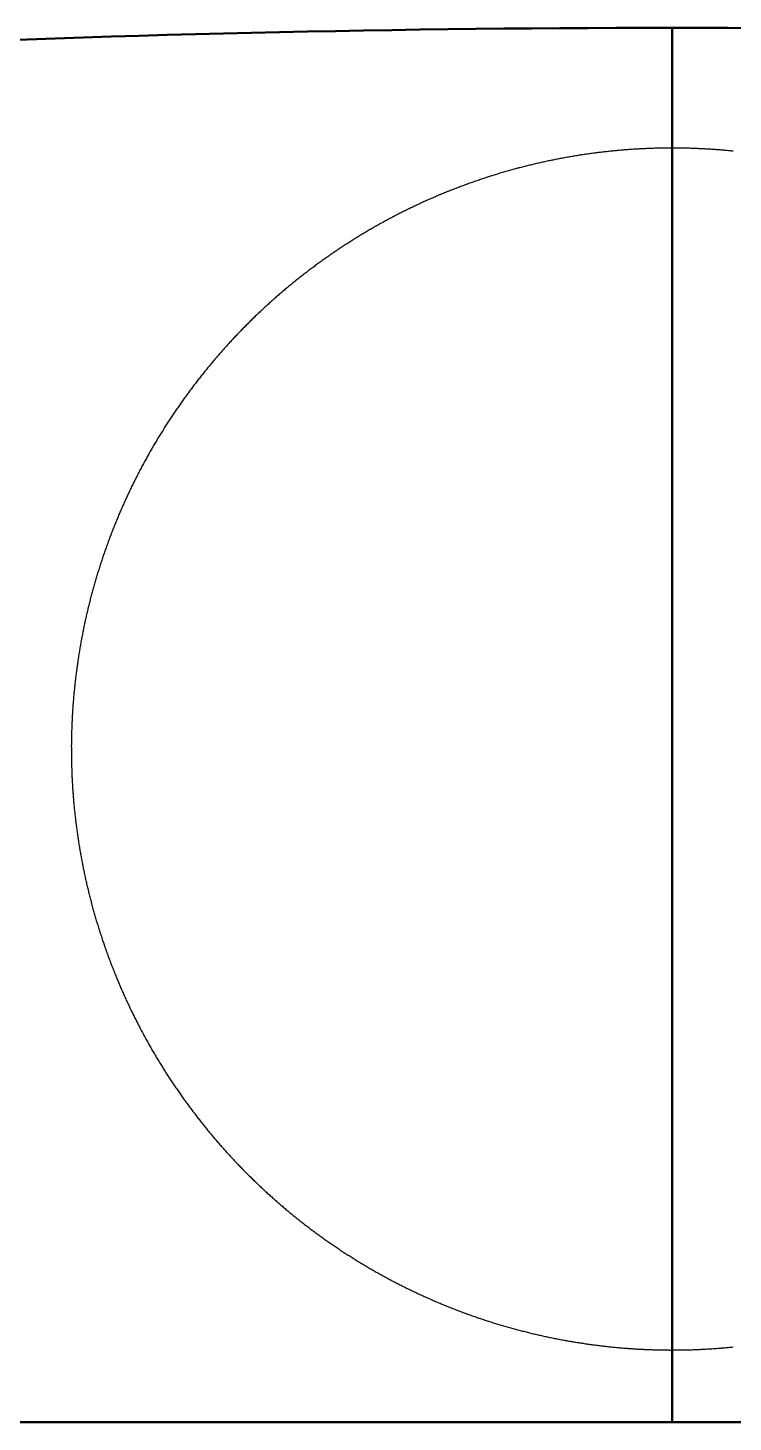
# Model space of a CAD drawing. Header units: millimetres. Extents: x 0 to 1808, y 25 to 605.
# Drawn here: x 636 to 929, y 25 to 605 of the extents above; entities that cross this region are included whole.
import ezdxf

# ---------------------------------------------------------------- set-up
doc = ezdxf.new("R2010")
doc.units = ezdxf.units.MM
doc.layers.add('IV_BEND_DOWN', color=250, linetype='Continuous', lineweight=50)
doc.layers.add('IV_OUTER_PROFILE', color=7, linetype='Continuous', lineweight=50)

msp = doc.modelspace()

# ---------------------------------------------------------------- linework, layer by layer
for centre, radius, start, end in [((904.18, 302.88), 251.92, 99.92311, 100.15153), ((904.2, 302.76), 252.04, 99.69499, 99.92315), ((904.21, 302.66), 252.14, 99.4671, 99.69502), ((904.23, 302.58), 252.22, 99.23943, 99.46712), ((904.24, 302.52), 252.29, 99.01198, 99.23945), ((904.25, 302.47), 252.34, 98.78472, 99.01199), ((904.25, 302.44), 252.37, 98.55765, 98.78473), ((904.25, 302.43), 252.38, 98.33075, 98.55765), ((904.25, 302.44), 252.37, 98.10401, 98.33075), ((904.25, 302.46), 252.35, 97.87742, 98.10401), ((904.24, 302.5), 252.3, 97.65096, 97.87741), ((904.23, 302.56), 252.24, 97.42462, 97.65094), ((904.22, 302.64), 252.16, 97.19839, 97.4246), ((904.21, 302.74), 252.07, 96.97225, 97.19836), ((904.2, 302.86), 251.95, 96.74619, 96.97222), ((904.18, 302.99), 251.81, 96.5202, 96.74615), ((904.16, 303.15), 251.66, 96.29426, 96.52015), ((904.14, 303.32), 251.48, 96.06836, 96.29421), ((904.12, 303.51), 251.29, 95.84248, 96.0683), ((904.1, 303.72), 251.08, 95.61662, 95.84242), ((904.08, 303.95), 250.85, 95.39076, 95.61655), ((904.05, 304.2), 250.6, 95.16488, 95.39068), ((904.03, 304.47), 250.33, 94.93897, 95.16479), ((904, 304.76), 250.04, 94.71301, 94.93888), ((903.98, 305.07), 249.73, 94.487, 94.71292), ((903.95, 305.39), 249.4, 94.26091, 94.4869), ((903.93, 305.74), 249.05, 94.03474, 94.26081), ((903.9, 306.11), 248.68, 93.80847, 94.03463), ((903.87, 306.49), 248.3, 93.58208, 93.80835), ((903.85, 306.9), 247.89, 93.35556, 93.58196), ((903.82, 307.32), 247.47, 93.1289, 93.35543), ((903.8, 307.77), 247.02, 92.90208, 93.12876), ((903.77, 308.23), 246.56, 92.67508, 92.90194), ((903.75, 308.71), 246.07, 92.44789, 92.67493), ((903.73, 309.22), 245.57, 92.2205, 92.44774), ((903.69, 310.13), 244.65, 91.99308, 92.2209), ((903.88, 304.98), 249.81, 91.7718, 91.99465), ((903.88, 304.91), 249.88, 91.54932, 91.77182), ((903.88, 304.86), 249.93, 91.32716, 91.54934), ((903.88, 304.82), 249.97, 91.10531, 91.32717), ((903.88, 304.81), 249.98, 90.88375, 91.10531), ((903.88, 304.82), 249.97, 90.66247, 90.88374), ((903.88, 304.84), 249.94, 90.44145, 90.66246), ((903.88, 304.89), 249.9, 90.22069, 90.44144), ((903.88, 304.96), 249.83, 90.00016, 90.22066), ((903.93, 313), 241.79, 89.78355, 90.01151), ((903.93, 310.78), 244.01, 89.55807, 89.78424), ((903.91, 308.49), 246.29, 89.33443, 89.55877), ((903.89, 306.14), 248.65, 89.11262, 89.33514), ((903.85, 303.72), 251.07, 88.89269, 89.11334), ((903.79, 300.6), 254.19, 88.67451, 88.89276), ((903.9, 305.72), 249.07, 88.4501, 88.67313), ((903.9, 305.48), 249.31, 88.22709, 88.45017), ((903.89, 305.25), 249.53, 88.00399, 88.22715), ((903.88, 305.05), 249.74, 87.78079, 88.00405), ((903.88, 304.87), 249.92, 87.55748, 87.78085), ((903.87, 304.71), 250.08, 87.33405, 87.55753), ((903.86, 304.57), 250.22, 87.11047, 87.33409), ((903.86, 304.45), 250.34, 86.88674, 87.11051), ((903.85, 304.35), 250.44, 86.66284, 86.88677), ((903.85, 304.27), 250.52, 86.43876, 86.66286), ((903.85, 304.21), 250.58, 86.21448, 86.43877), ((903.84, 304.17), 250.62, 85.98998, 86.21449), ((903.84, 304.15), 250.64, 85.76526, 85.98999), ((903.84, 304.15), 250.64, 85.54031, 85.76526), ((903.84, 304.17), 250.62, 85.3151, 85.5403), ((903.85, 304.21), 250.58, 85.08962, 85.31508), ((903.85, 304.27), 250.52, 84.86386, 85.0896), ((903.86, 304.34), 250.45, 84.63781, 84.86384), ((903.87, 304.44), 250.35, 84.41146, 84.63779), ((903.88, 304.55), 250.24, 84.18478, 84.41142), ((903.11, 307.74), 246.94, 105.73669, 105.97249), ((903, 308.12), 246.55, 105.50047, 105.73657), ((902.9, 308.5), 246.15, 105.26394, 105.50034), ((902.74, 309.05), 245.58, 105.02696, 105.26384), ((902.8, 308.85), 245.79, 104.7904, 105.027), ((902.91, 308.43), 246.23, 104.55446, 104.79054), ((903.02, 308.02), 246.65, 104.31901, 104.5546), ((903.12, 307.62), 247.06, 104.08404, 104.31914), ((903.22, 307.24), 247.46, 103.84954, 104.08417), ((903.31, 306.86), 247.84, 103.61549, 103.84966), ((903.4, 306.5), 248.21, 103.38189, 103.61561), ((903.48, 306.16), 248.57, 103.14873, 103.38201), ((903.56, 305.83), 248.91, 102.91598, 103.14883), ((903.63, 305.51), 249.23, 102.68365, 102.91608), ((903.7, 305.21), 249.54, 102.45171, 102.68374), ((903.76, 304.92), 249.84, 102.22015, 102.4518), ((903.82, 304.65), 250.12, 101.98897, 102.22024), ((903.88, 304.39), 250.38, 101.75815, 101.98905), ((903.93, 304.14), 250.63, 101.52768, 101.75823), ((903.98, 303.91), 250.87, 101.29755, 101.52775), ((904.02, 303.7), 251.08, 101.06774, 101.29761), ((904.06, 303.5), 251.29, 100.83824, 101.0678), ((904.09, 303.32), 251.47, 100.60904, 100.83829), ((904.12, 303.16), 251.64, 100.38013, 100.60909), ((904.15, 303.01), 251.79, 100.15149, 100.38017), ((904.55, 303.24), 251.67, 110.17996, 110.4122), ((904.51, 303.35), 251.55, 109.9476, 110.17993), ((904.46, 303.48), 251.42, 109.71513, 109.94756), ((904.41, 303.62), 251.27, 109.48255, 109.71508), ((904.36, 303.78), 251.1, 109.24984, 109.4825), ((904.3, 303.95), 250.92, 109.017, 109.24979), ((904.24, 304.13), 250.73, 108.78401, 109.01694), ((904.17, 304.32), 250.52, 108.55087, 108.78395), ((904.1, 304.53), 250.3, 108.31755, 108.5508), ((904.02, 304.76), 250.06, 108.08405, 108.31748), ((903.95, 305), 249.81, 107.85036, 108.08397), ((903.86, 305.25), 249.55, 107.61647, 107.85028), ((903.78, 305.51), 249.27, 107.38237, 107.61638), ((903.69, 305.79), 248.98, 107.14803, 107.38227), ((903.6, 306.08), 248.67, 106.91347, 107.14794), ((903.51, 306.39), 248.35, 106.67865, 106.91337), ((903.41, 306.71), 248.02, 106.44358, 106.67855), ((903.31, 307.04), 247.67, 106.20824, 106.44347), ((903.21, 307.39), 247.31, 105.97261, 106.20812), ((904.56, 303.18), 251.73, 113.66064, 113.8929), ((904.6, 303.09), 251.83, 113.42848, 113.66067), ((904.63, 303.01), 251.91, 113.19639, 113.42851), ((904.66, 302.95), 251.98, 112.96436, 113.19641), ((904.68, 302.9), 252.04, 112.73236, 112.96437), ((904.7, 302.86), 252.08, 112.50039, 112.73237), ((904.71, 302.84), 252.1, 112.26845, 112.5004), ((904.71, 302.83), 252.11, 112.03651, 112.26845), ((904.71, 302.83), 252.11, 111.80457, 112.03651), ((904.7, 302.85), 252.09, 111.57261, 111.80456), ((904.69, 302.88), 252.06, 111.34063, 111.5726), ((904.67, 302.92), 252.01, 111.10861, 111.34062), ((904.65, 302.98), 251.95, 110.87655, 111.10859), ((904.62, 303.05), 251.87, 110.64443, 110.87653), ((904.59, 303.14), 251.78, 110.41224, 110.6444), ((903.44, 305.51), 249.15, 116.68943, 116.92372), ((903.57, 305.26), 249.43, 116.45544, 116.68952), ((903.69, 305.01), 249.7, 116.22167, 116.45553), ((903.8, 304.79), 249.96, 115.98809, 116.22175), ((903.91, 304.57), 250.2, 115.75469, 115.98816), ((904.01, 304.36), 250.43, 115.52147, 115.75476), ((904.1, 304.17), 250.64, 115.28841, 115.52153), ((904.19, 303.99), 250.84, 115.0555, 115.28847), ((904.27, 303.82), 251.02, 114.82274, 115.05556), ((904.34, 303.67), 251.19, 114.5901, 114.82279), ((904.4, 303.53), 251.35, 114.35758, 114.59015), ((904.46, 303.4), 251.49, 114.12518, 114.35763), ((904.51, 303.28), 251.62, 113.89286, 114.12521), ((902.19, 307.9), 246.45, 119.51724, 119.75337), ((901.97, 308.27), 246.02, 119.28046, 119.5171), ((901.71, 308.74), 245.49, 119.04316, 119.28038), ((901.96, 308.3), 245.99, 118.80646, 119.04326), ((902.15, 307.94), 246.39, 118.57011, 118.80659), ((902.34, 307.6), 246.78, 118.33406, 118.57023), ((902.52, 307.27), 247.16, 118.09831, 118.33418), ((902.69, 306.95), 247.53, 117.86285, 118.09843), ((902.86, 306.64), 247.88, 117.62766, 117.86296), ((903.02, 306.34), 248.21, 117.39274, 117.62777), ((903.17, 306.05), 248.54, 117.15806, 117.39284), ((903.31, 305.77), 248.85, 116.92363, 117.15816), ((904.18, 304.58), 250.32, 122.09116, 122.3226), ((904.03, 304.81), 250.04, 121.85927, 122.09107), ((903.87, 305.06), 249.75, 121.62699, 121.85918), ((903.71, 305.32), 249.44, 121.39431, 121.62689), ((903.54, 305.6), 249.12, 121.16123, 121.39421), ((903.37, 305.89), 248.78, 120.92773, 121.16113), ((903.19, 306.19), 248.43, 120.6938, 120.92762), ((903, 306.51), 248.06, 120.45942, 120.69368), ((902.8, 306.84), 247.68, 120.22459, 120.4593), ((902.6, 307.18), 247.28, 119.98929, 120.22446), ((902.4, 307.53), 246.87, 119.75351, 119.98916), ((905.28, 302.9), 252.33, 124.62013, 124.84834), ((905.22, 302.98), 252.23, 124.39165, 124.6201), ((905.16, 303.08), 252.11, 124.16293, 124.39162), ((905.08, 303.19), 251.98, 123.93394, 124.16289), ((905, 303.31), 251.83, 123.70468, 123.9339), ((904.91, 303.45), 251.66, 123.47514, 123.70463), ((904.81, 303.6), 251.48, 123.24529, 123.47508), ((904.7, 303.77), 251.28, 123.01514, 123.24523), ((904.58, 303.95), 251.06, 122.78466, 123.01507), ((904.45, 304.14), 250.83, 122.55384, 122.78459), ((904.32, 304.35), 250.59, 122.32268, 122.55377), ((905.28, 302.89), 252.34, 126.894, 127.12061), ((905.33, 302.82), 252.42, 126.66731, 126.89402), ((905.37, 302.77), 252.48, 126.4405, 126.66733), ((905.39, 302.74), 252.52, 126.21356, 126.44051), ((905.41, 302.72), 252.55, 125.98647, 126.21356), ((905.41, 302.71), 252.56, 125.75922, 125.98647), ((905.41, 302.72), 252.55, 125.5318, 125.75921), ((905.39, 302.74), 252.52, 125.30419, 125.53179), ((905.36, 302.78), 252.47, 125.07638, 125.30417), ((905.33, 302.83), 252.41, 124.84837, 125.07636), ((904.31, 304.12), 250.77, 128.93098, 129.15728), ((904.47, 303.92), 251.02, 128.70477, 128.93106), ((904.61, 303.74), 251.25, 128.47857, 128.70484), ((904.75, 303.58), 251.47, 128.25235, 128.47863), ((904.87, 303.43), 251.66, 128.0261, 128.25241), ((904.97, 303.29), 251.83, 127.79982, 128.02616), ((905.07, 303.17), 251.99, 127.57348, 127.79986), ((905.15, 303.06), 252.12, 127.34707, 127.57352), ((905.22, 302.97), 252.24, 127.12058, 127.3471), ((902.3, 306.49), 247.66, 130.96916, 131.19627), ((902.58, 306.17), 248.09, 130.74232, 130.96928), ((902.84, 305.87), 248.49, 130.5156, 130.74244), ((903.09, 305.58), 248.87, 130.289, 130.51572), ((903.33, 305.3), 249.24, 130.0625, 130.28911), ((903.55, 305.03), 249.58, 129.83609, 130.06261), ((903.76, 304.78), 249.91, 129.60974, 129.83619), ((903.96, 304.55), 250.22, 129.38345, 129.60983), ((904.14, 304.32), 250.5, 129.1572, 129.38354), ((903.91, 304.75), 250.03, 133.00115, 133.22345), ((904.52, 304.1), 250.93, 132.77956, 133.00142), ((905.26, 303.31), 252.01, 132.55858, 132.77988), ((905.4, 303.14), 252.23, 132.33646, 132.55797), ((900.71, 308.28), 245.26, 132.10577, 132.33385), ((901.05, 307.9), 245.78, 131.87808, 132.10593), ((901.39, 307.53), 246.28, 131.65058, 131.87823), ((901.71, 307.17), 246.76, 131.42328, 131.65073), ((902.01, 306.82), 247.22, 131.19614, 131.42342), ((904.1, 304.61), 250.26, 135.00309, 135.22387), ((903.56, 305.15), 249.5, 134.78144, 135.00287), ((903.16, 305.56), 248.92, 134.55931, 134.78127), ((902.88, 305.84), 248.53, 134.33681, 134.55919), ((902.73, 305.99), 248.32, 134.11408, 134.33676), ((902.72, 306.01), 248.3, 133.89124, 134.11408), ((902.83, 305.89), 248.46, 133.6684, 133.89129), ((903.07, 305.65), 248.8, 133.44569, 133.66851), ((903.43, 305.27), 249.32, 133.22324, 133.44585), ((904.03, 304.67), 250.17, 136.77139, 136.99393), ((903.97, 304.73), 250.09, 136.54902, 136.77136), ((903.89, 304.8), 249.98, 136.32683, 136.54899), ((903.8, 304.89), 249.85, 136.10481, 136.32679), ((903.69, 304.99), 249.7, 135.88293, 136.10476), ((904.92, 303.8), 251.42, 135.66303, 135.8831), ((905.6, 303.14), 252.36, 135.44446, 135.66356), ((904.78, 303.94), 251.22, 135.22414, 135.44414), ((904, 304.69), 250.13, 138.55849, 138.78314), ((904.05, 304.64), 250.21, 138.33418, 138.55851), ((904.1, 304.61), 250.26, 138.11016, 138.3342), ((904.12, 304.59), 250.3, 137.88642, 138.11017), ((904.13, 304.57), 250.31, 137.66294, 137.88642), ((904.13, 304.58), 250.31, 137.43971, 137.66294), ((904.11, 304.59), 250.28, 137.21672, 137.4397), ((904.08, 304.63), 250.24, 136.99395, 137.21671), ((901.46, 306.86), 246.8, 140.37356, 140.60309), ((901.11, 307.15), 246.34, 140.14367, 140.37342), ((900.74, 307.46), 245.86, 139.91355, 140.14352), ((900.19, 307.92), 245.14, 139.6835, 139.91392), ((903.63, 305.01), 249.65, 139.45894, 139.68496), ((903.75, 304.91), 249.8, 139.23332, 139.45898), ((903.85, 304.83), 249.93, 139.00805, 139.23336), ((903.93, 304.75), 250.04, 138.78311, 139.00808), ((903.59, 305.16), 249.52, 141.97747, 142.20591), ((903.32, 305.36), 249.19, 141.74881, 141.97736), ((903.05, 305.58), 248.84, 141.52001, 141.7487), ((902.76, 305.81), 248.46, 141.29107, 141.5199), ((902.45, 306.05), 248.07, 141.06197, 141.29095), ((902.14, 306.31), 247.67, 140.8327, 141.06185), ((901.81, 306.58), 247.24, 140.60323, 140.83257), ((905.2, 303.94), 251.54, 143.80358, 144.0316), ((905.05, 304.05), 251.35, 143.57549, 143.80352), ((904.88, 304.18), 251.14, 143.34739, 143.57543), ((904.7, 304.31), 250.92, 143.11924, 143.34732), ((904.51, 304.46), 250.68, 142.89104, 143.11917), ((904.3, 304.61), 250.42, 142.66278, 142.89096), ((904.07, 304.78), 250.14, 142.43444, 142.66269), ((903.84, 304.96), 249.84, 142.20601, 142.43435), ((905.86, 303.47), 252.35, 145.40058, 145.62893), ((905.81, 303.51), 252.29, 145.1723, 145.40056), ((905.75, 303.55), 252.21, 144.94409, 145.17228), ((905.67, 303.61), 252.11, 144.71593, 144.94406), ((905.57, 303.68), 252, 144.48781, 144.7159), ((905.46, 303.75), 251.86, 144.25972, 144.48777), ((905.34, 303.84), 251.71, 144.03165, 144.25968), ((905.82, 303.5), 252.3, 147.00151, 147.23082), ((905.87, 303.47), 252.36, 146.7724, 147.00153), ((905.9, 303.44), 252.4, 146.54345, 146.77242), ((905.92, 303.43), 252.43, 146.31464, 146.54346), ((905.93, 303.43), 252.44, 146.08596, 146.31464), ((905.92, 303.43), 252.43, 145.8574, 146.08596), ((905.9, 303.45), 252.4, 145.62895, 145.85739), ((905.22, 303.88), 251.59, 148.38018, 148.61079), ((905.35, 303.79), 251.75, 148.14986, 148.38023), ((905.47, 303.72), 251.89, 147.91978, 148.14991), ((905.58, 303.65), 252.02, 147.68991, 147.91982), ((905.68, 303.59), 252.13, 147.46026, 147.68995), ((905.75, 303.54), 252.22, 147.2308, 147.46029), ((903.87, 304.67), 250.03, 149.9999, 150.2326), ((904.1, 304.54), 250.3, 149.76762, 149.99998), ((904.32, 304.41), 250.55, 149.53566, 149.7677), ((904.53, 304.29), 250.79, 149.304, 149.53573), ((904.72, 304.17), 251.01, 149.07264, 149.30407), ((904.9, 304.07), 251.22, 148.84155, 149.0727), ((905.07, 303.97), 251.41, 148.61074, 148.84161), ((901.85, 305.79), 247.72, 151.63575, 151.87112), ((902.18, 305.61), 248.09, 151.40091, 151.63587), ((902.49, 305.44), 248.45, 151.16648, 151.40103), ((902.8, 305.27), 248.79, 150.93243, 151.16659), ((903.08, 305.11), 249.12, 150.69876, 150.93254), ((903.36, 304.96), 249.44, 150.46546, 150.69886), ((903.62, 304.81), 249.74, 150.23251, 150.46555), ((900.45, 306.53), 246.13, 153.05409, 153.29131), ((900.02, 306.74), 245.65, 152.81636, 153.05399), ((900.41, 306.54), 246.09, 152.57934, 152.8165), ((900.79, 306.35), 246.52, 152.34278, 152.57948), ((901.15, 306.16), 246.93, 152.10667, 152.34291), ((901.51, 305.97), 247.33, 151.871, 152.1068), ((902.41, 305.57), 248.32, 154.47329, 154.70863), ((902.11, 305.71), 247.99, 154.23755, 154.47318), ((901.8, 305.86), 247.64, 154.00151, 154.23744), ((901.47, 306.02), 247.28, 153.76515, 154.00139), ((901.13, 306.18), 246.9, 153.52847, 153.76503), ((900.79, 306.36), 246.51, 153.29145, 153.52834), ((904.2, 304.75), 250.29, 156.1159, 156.34955), ((903.98, 304.84), 250.05, 155.88198, 156.11583), ((903.75, 304.95), 249.8, 155.64782, 155.8819), ((903.51, 305.06), 249.53, 155.41343, 155.64774), ((903.25, 305.17), 249.25, 155.1788, 155.41335), ((902.98, 305.3), 248.95, 154.9439, 155.1787), ((902.71, 305.43), 248.64, 154.70874, 154.9438), ((905.25, 304.3), 251.43, 157.51537, 157.74799), ((905.11, 304.36), 251.27, 157.28256, 157.51532), ((904.95, 304.43), 251.11, 157.04959, 157.2825), ((904.78, 304.5), 250.92, 156.81645, 157.04953), ((904.6, 304.57), 250.73, 156.58313, 156.81639), ((904.41, 304.66), 250.51, 156.34962, 156.58306), ((905.82, 304.08), 252.04, 158.90953, 159.14153), ((905.76, 304.1), 251.98, 158.67743, 158.90951), ((905.68, 304.13), 251.89, 158.44525, 158.67741), ((905.6, 304.16), 251.8, 158.21296, 158.44522), ((905.49, 304.2), 251.69, 157.98056, 158.21292), ((905.38, 304.25), 251.57, 157.74803, 157.98052), ((905.89, 304.05), 252.12, 160.30081, 160.53259), ((905.92, 304.04), 252.14, 160.06903, 160.30082), ((905.93, 304.04), 252.15, 159.83722, 160.06903), ((905.92, 304.04), 252.15, 159.60538, 159.83722), ((905.9, 304.04), 252.13, 159.37349, 159.60537), ((905.87, 304.06), 252.09, 159.14154, 159.37348), ((905.46, 304.19), 251.66, 161.69164, 161.92361), ((905.57, 304.16), 251.78, 161.45976, 161.69167), ((905.66, 304.13), 251.87, 161.22793, 161.45979), ((905.74, 304.1), 251.96, 160.99613, 161.22796), ((905.81, 304.08), 252.03, 160.76435, 160.99615), ((905.86, 304.06), 252.08, 160.53258, 160.76437), ((904.51, 304.49), 250.66, 163.08446, 163.31703), ((904.7, 304.43), 250.87, 162.85208, 163.08452), ((904.88, 304.38), 251.06, 162.61981, 162.85214), ((905.05, 304.33), 251.23, 162.38765, 162.61987), ((905.2, 304.28), 251.39, 162.15557, 162.3877), ((905.34, 304.23), 251.53, 161.92357, 162.15561), ((903.04, 304.91), 249.14, 164.48172, 164.7153), ((903.32, 304.83), 249.43, 164.24843, 164.48181), ((903.59, 304.76), 249.7, 164.01532, 164.24852), ((903.84, 304.69), 249.97, 163.78238, 164.0154), ((904.08, 304.62), 250.21, 163.5496, 163.78246), ((904.3, 304.55), 250.45, 163.31696, 163.54967), ((901.06, 305.43), 247.09, 165.88591, 166.12092), ((901.42, 305.34), 247.46, 165.65129, 165.88603), ((901.77, 305.25), 247.83, 165.41693, 165.65141), ((902.11, 305.16), 248.18, 165.1828, 165.41704), ((902.43, 305.08), 248.51, 164.94889, 165.1829), ((902.74, 304.99), 248.83, 164.71521, 164.94899), ((900.35, 305.61), 246.36, 167.29924, 167.53432), ((899.92, 305.7), 245.92, 167.06349, 167.2991), ((899.4, 305.82), 245.38, 166.82716, 167.0634), ((899.88, 305.71), 245.87, 166.59138, 166.82726), ((900.28, 305.62), 246.29, 166.35595, 166.59152), ((900.68, 305.52), 246.7, 166.12079, 166.35607), ((902.67, 305.12), 248.73, 168.70278, 168.93487), ((902.32, 305.19), 248.37, 168.4701, 168.70266), ((901.95, 305.27), 248, 168.23695, 168.46999), ((901.57, 305.35), 247.61, 168.0033, 168.23683), ((901.18, 305.43), 247.21, 167.76914, 168.00317), ((900.77, 305.52), 246.79, 167.53446, 167.769), ((904.22, 304.84), 250.3, 169.85929, 170.08923), ((903.94, 304.88), 250.02, 169.62886, 169.8592), ((903.64, 304.94), 249.72, 169.398, 169.62877), ((903.33, 305), 249.4, 169.16671, 169.39791), ((903.01, 305.06), 249.07, 168.93497, 169.16661), ((905.56, 304.62), 251.66, 171.23366, 171.46142), ((905.37, 304.64), 251.48, 171.00552, 171.23361), ((905.18, 304.67), 251.27, 170.77702, 171.00545), ((904.96, 304.71), 251.06, 170.54816, 170.77695), ((904.73, 304.75), 250.82, 170.31893, 170.54809), ((904.48, 304.79), 250.57, 170.08931, 170.31885), ((906.29, 304.51), 252.41, 172.59591, 172.82194), ((906.22, 304.52), 252.33, 172.36959, 172.59588), ((906.12, 304.53), 252.23, 172.143, 172.36956), ((906, 304.55), 252.11, 171.91613, 172.14297), ((905.87, 304.57), 251.98, 171.68896, 171.91609), ((905.72, 304.59), 251.83, 171.46147, 171.68891), ((906.38, 304.5), 252.49, 173.9488, 174.17358), ((906.42, 304.5), 252.53, 173.72384, 173.9488), ((906.43, 304.5), 252.54, 173.4987, 173.72385), ((906.42, 304.5), 252.53, 173.27335, 173.4987), ((906.4, 304.5), 252.51, 173.04777, 173.27334), ((906.36, 304.5), 252.47, 172.82196, 173.04776), ((905.79, 304.55), 251.9, 175.29518, 175.5192), ((905.93, 304.54), 252.04, 175.07111, 175.29522), ((906.06, 304.53), 252.17, 174.84693, 175.07115), ((906.17, 304.52), 252.28, 174.62262, 174.84696), ((906.26, 304.51), 252.37, 174.39817, 174.62264), ((906.33, 304.51), 252.44, 174.17357, 174.39819), ((904.48, 304.64), 250.58, 176.638, 176.86176), ((904.74, 304.62), 250.85, 176.41432, 176.63808), ((904.99, 304.61), 251.1, 176.1906, 176.41439), ((905.22, 304.59), 251.33, 175.96685, 176.19067), ((905.43, 304.58), 251.54, 175.74303, 175.96691), ((905.62, 304.57), 251.73, 175.51915, 175.74309), ((902.43, 304.73), 248.53, 177.98033, 178.20434), ((902.82, 304.71), 248.93, 177.75651, 177.98044), ((903.19, 304.7), 249.3, 177.53275, 177.75662), ((903.55, 304.69), 249.65, 177.30903, 177.53285), ((903.88, 304.67), 249.98, 177.08534, 177.30913), ((904.19, 304.66), 250.29, 176.86167, 177.08544), ((899.64, 304.78), 245.74, 179.32533, 179.55015), ((900.16, 304.78), 246.26, 179.10084, 179.32549), ((900.65, 304.77), 246.76, 178.8765, 179.10099), ((901.13, 304.76), 247.23, 178.65229, 178.87664), ((901.58, 304.75), 247.69, 178.4282, 178.65243), ((902.02, 304.74), 248.12, 178.20422, 178.42833), ((899.1, 304.79), 245.21, 179.54999, 179.775), ((898.55, 304.79), 244.65, 179.77483, 180.00004), ((903.74, 304.79), 249.84, 180.00002, 180.22094), ((903.82, 304.79), 249.92, 180.22097, 180.44212), ((903.88, 304.79), 249.98, 180.44214, 180.66354), ((903.92, 304.79), 250.02, 180.66355, 180.88522), ((903.93, 304.79), 250.04, 180.88523, 181.10717), ((903.93, 304.79), 250.03, 181.10717, 181.32941), ((903.9, 304.79), 250.01, 181.3294, 181.55194), ((903.86, 304.79), 249.96, 181.55193, 181.77479), ((903.8, 304.79), 249.9, 181.77477, 181.99797), ((903.71, 304.78), 249.82, 181.99795, 182.22149), ((898.5, 304.57), 244.6, 182.22006, 182.44865), ((899.56, 304.62), 245.66, 182.44829, 182.67616), ((900.06, 304.64), 246.16, 182.67631, 182.90398), ((900.54, 304.67), 246.64, 182.90413, 183.13161), ((901, 304.69), 247.1, 183.13176, 183.35907), ((901.44, 304.72), 247.55, 183.3592, 183.58636), ((901.87, 304.75), 247.97, 183.58649, 183.8135), ((902.27, 304.77), 248.37, 183.81363, 184.04052), ((902.65, 304.8), 248.76, 184.04064, 184.26741), ((903.02, 304.83), 249.12, 184.26753, 184.49421), ((903.36, 304.86), 249.47, 184.49431, 184.72091), ((903.69, 304.88), 249.79, 184.72101, 184.94754), ((903.99, 304.91), 250.1, 184.94763, 185.17411), ((904.28, 304.94), 250.39, 185.1742, 185.40064), ((904.54, 304.96), 250.66, 185.40072, 185.62713), ((904.79, 304.99), 250.91, 185.6272, 185.8536), ((905.02, 305.01), 251.13, 185.85367, 186.08008), ((905.23, 305.03), 251.34, 186.08014, 186.30656), ((905.42, 305.05), 251.54, 186.30662, 186.53306), ((905.59, 305.07), 251.71, 186.53312, 186.75961), ((905.74, 305.09), 251.86, 186.75965, 186.9862), ((905.87, 305.11), 251.99, 186.98624, 187.21286), ((905.99, 305.12), 252.11, 187.2129, 187.4396), ((906.08, 305.14), 252.21, 187.43963, 187.66643), ((906.16, 305.15), 252.28, 187.66646, 187.89337), ((906.22, 305.16), 252.34, 187.89339, 188.12042), ((906.26, 305.16), 252.38, 188.12044, 188.34761), ((906.28, 305.16), 252.41, 188.34762, 188.57494), ((906.29, 305.17), 252.41, 188.57494, 188.80243), ((906.27, 305.16), 252.4, 188.80243, 189.03009), ((906.24, 305.16), 252.37, 189.03008, 189.25794), ((906.19, 305.15), 252.32, 189.25792, 189.48598), ((906.13, 305.14), 252.25, 189.48596, 189.71424), ((906.04, 305.12), 252.16, 189.71421, 189.94271), ((905.94, 305.11), 252.06, 189.94268, 190.17142), ((905.83, 305.09), 251.94, 190.17139, 190.40038), ((905.69, 305.06), 251.81, 190.40034, 190.6296), ((905.54, 305.03), 251.65, 190.62956, 190.8591), ((905.37, 305), 251.48, 190.85905, 191.08888), ((905.19, 304.96), 251.3, 191.08882, 191.31896), ((904.99, 304.92), 251.09, 191.3189, 191.54935), ((904.78, 304.88), 250.87, 191.54928, 191.78006), ((904.55, 304.83), 250.64, 191.77999, 192.01111), ((904.3, 304.78), 250.39, 192.01104, 192.24251), ((904.04, 304.72), 250.12, 192.24243, 192.47427), ((903.76, 304.66), 249.84, 192.47418, 192.7064), ((903.47, 304.59), 249.54, 192.70631, 192.93892), ((903.17, 304.52), 249.23, 192.93882, 193.17183), ((902.85, 304.45), 248.9, 193.17173, 193.40516), ((902.52, 304.37), 248.56, 193.40505, 193.6389), ((902.17, 304.28), 248.2, 193.63879, 193.87308), ((901.81, 304.19), 247.83, 193.87296, 194.1077), ((901.44, 304.1), 247.44, 194.10758, 194.34278), ((901.05, 304), 247.04, 194.34265, 194.57832), ((900.65, 303.9), 246.63, 194.57819, 194.81435), ((900.24, 303.79), 246.21, 194.81422, 195.05087), ((899.81, 303.67), 245.77, 195.05073, 195.2879), ((899.81, 303.67), 245.76, 195.28794, 195.52519), ((900.29, 303.81), 246.26, 195.52531, 195.76216), ((900.67, 303.91), 246.66, 195.76229, 195.99882), ((901.04, 304.02), 247.04, 195.99894, 196.23517), ((901.4, 304.12), 247.41, 196.23529, 196.47123), ((901.74, 304.23), 247.77, 196.47135, 196.70701), ((902.07, 304.33), 248.12, 196.70712, 196.94252), ((902.39, 304.42), 248.45, 196.94262, 197.17777), ((902.69, 304.52), 248.77, 197.17787, 197.41277), ((902.98, 304.61), 249.07, 197.41286, 197.64753), ((903.26, 304.7), 249.36, 197.64762, 197.88206), ((903.52, 304.78), 249.63, 197.88215, 198.11638), ((903.77, 304.86), 249.9, 198.11646, 198.3505), ((904, 304.94), 250.14, 198.35058, 198.58442), ((904.22, 305.02), 250.38, 198.58449, 198.81816), ((904.43, 305.09), 250.6, 198.81823, 199.05173), ((904.62, 305.15), 250.8, 199.0518, 199.28515), ((904.8, 305.22), 250.99, 199.2852, 199.51841), ((904.97, 305.28), 251.17, 199.51846, 199.75154), ((905.12, 305.33), 251.33, 199.75159, 199.98454), ((905.26, 305.38), 251.48, 199.98458, 200.21742), ((905.38, 305.43), 251.61, 200.21747, 200.45021), ((905.5, 305.47), 251.73, 200.45024, 200.6829), ((905.59, 305.51), 251.83, 200.68293, 200.91551), ((905.67, 305.54), 251.92, 200.91554, 201.14805), ((905.74, 305.56), 251.99, 201.14807, 201.38053), ((905.8, 305.59), 252.05, 201.38055, 201.61297), ((905.84, 305.6), 252.1, 201.61298, 201.84536), ((905.87, 305.61), 252.13, 201.84537, 202.07773), ((905.88, 305.62), 252.14, 202.07774, 202.31009), ((905.88, 305.62), 252.14, 202.31009, 202.54245), ((905.87, 305.61), 252.13, 202.54244, 202.77481), ((905.84, 305.6), 252.1, 202.7748, 203.00719), ((905.8, 305.59), 252.06, 203.00718, 203.2396), ((905.75, 305.56), 252, 203.23959, 203.47206), ((905.68, 305.53), 251.93, 203.47203, 203.70456), ((905.6, 305.5), 251.84, 203.70454, 203.93713), ((905.51, 305.46), 251.74, 203.9371, 204.16978), ((905.4, 305.41), 251.62, 204.16974, 204.40251), ((905.28, 305.36), 251.49, 204.40247, 204.63533), ((905.15, 305.29), 251.34, 204.63529, 204.86827), ((905.01, 305.23), 251.18, 204.86822, 205.10132), ((904.85, 305.15), 251.01, 205.10127, 205.33451), ((904.68, 305.07), 250.82, 205.33445, 205.56784), ((904.49, 304.98), 250.62, 205.56777, 205.80132), ((904.3, 304.89), 250.4, 205.80125, 206.03496), ((904.09, 304.79), 250.17, 206.03489, 206.26878), ((903.87, 304.68), 249.92, 206.2687, 206.50278), ((903.64, 304.56), 249.66, 206.5027, 206.73699), ((903.39, 304.44), 249.39, 206.7369, 206.9714), ((903.14, 304.31), 249.1, 206.97131, 207.20603), ((902.87, 304.17), 248.8, 207.20593, 207.44089), ((902.59, 304.02), 248.48, 207.44079, 207.67599), ((902.3, 303.87), 248.15, 207.67589, 207.91135), ((901.99, 303.71), 247.81, 207.91124, 208.14698), ((901.68, 303.54), 247.45, 208.14686, 208.38287), ((901.36, 303.36), 247.08, 208.38276, 208.61906), ((901.02, 303.18), 246.7, 208.61894, 208.85554), ((900.67, 302.99), 246.3, 208.85542, 209.09234), ((900.32, 302.79), 245.89, 209.09221, 209.32945), ((900.15, 302.7), 245.71, 209.32953, 209.56688), ((900.54, 302.92), 246.16, 209.56702, 209.80386), ((900.92, 303.13), 246.59, 209.804, 210.04034), ((901.28, 303.34), 247.01, 210.04047, 210.27632), ((901.63, 303.55), 247.41, 210.27645, 210.51183), ((901.97, 303.75), 247.81, 210.51195, 210.74686), ((902.29, 303.94), 248.18, 210.74698, 210.98144), ((902.6, 304.13), 248.55, 210.98156, 211.21558), ((902.9, 304.31), 248.9, 211.21569, 211.44928), ((903.19, 304.49), 249.23, 211.44938, 211.68256), ((903.46, 304.66), 249.55, 211.68266, 211.91543), ((903.72, 304.82), 249.86, 211.91552, 212.1479), ((903.97, 304.97), 250.15, 212.14799, 212.37999), ((904.2, 305.12), 250.42, 212.38008, 212.61171), ((904.42, 305.26), 250.68, 212.61179, 212.84306), ((904.62, 305.39), 250.93, 212.84314, 213.07407), ((904.81, 305.52), 251.15, 213.07414, 213.30474), ((904.99, 305.63), 251.36, 213.3048, 213.53508), ((905.15, 305.74), 251.56, 213.53514, 213.76512), ((905.3, 305.84), 251.74, 213.76517, 213.99485), ((905.43, 305.93), 251.9, 213.9949, 214.2243), ((905.55, 306.01), 252.04, 214.22435, 214.45348), ((905.66, 306.08), 252.17, 214.45352, 214.68239), ((905.75, 306.15), 252.28, 214.68242, 214.91106), ((905.82, 306.2), 252.37, 214.91108, 215.13948), ((905.88, 306.24), 252.45, 215.13951, 215.36769), ((905.93, 306.28), 252.51, 215.36771, 215.59569), ((905.96, 306.3), 252.55, 215.5957, 215.82348), ((905.98, 306.32), 252.57, 215.82349, 216.0511), ((905.99, 306.32), 252.58, 216.0511, 216.27854), ((905.98, 306.31), 252.56, 216.27853, 216.50582), ((905.95, 306.29), 252.53, 216.50581, 216.73295), ((905.91, 306.26), 252.48, 216.73294, 216.95996), ((905.85, 306.22), 252.41, 216.95994, 217.18684), ((905.79, 306.17), 252.32, 217.18682, 217.41362), ((905.7, 306.1), 252.22, 217.41359, 217.64031), ((905.6, 306.03), 252.09, 217.64027, 217.86692), ((905.49, 305.94), 251.95, 217.86687, 218.09346), ((905.36, 305.84), 251.79, 218.09341, 218.31995), ((905.22, 305.72), 251.6, 218.31989, 218.5464), ((905.06, 305.6), 251.4, 218.54634, 218.77282), ((904.89, 305.46), 251.18, 218.77276, 218.99924), ((904.7, 305.31), 250.94, 218.99917, 219.22566), ((904.5, 305.15), 250.69, 219.22558, 219.45209), ((904.29, 304.97), 250.41, 219.45201, 219.67855), ((904.06, 304.78), 250.11, 219.67846, 219.90506), ((903.82, 304.58), 249.8, 219.90497, 220.13163), ((903.56, 304.36), 249.46, 220.13153, 220.35827), ((903.29, 304.13), 249.1, 220.35817, 220.585), ((903.01, 303.88), 248.73, 220.58489, 220.81183), ((902.71, 303.63), 248.34, 220.81171, 221.03878), ((902.4, 303.35), 247.92, 221.03866, 221.26586), ((902.07, 303.07), 247.49, 221.26573, 221.49308), ((901.74, 302.77), 247.04, 221.49294, 221.72047), ((901.38, 302.45), 246.57, 221.72032, 221.94803), ((901.02, 302.13), 246.07, 221.94788, 222.17578), ((900.64, 301.78), 245.56, 222.17562, 222.40373), ((900.25, 301.43), 245.03, 222.40357, 222.63191), ((907.19, 307.82), 254.48, 222.63356, 222.85311), ((905.29, 306.06), 251.88, 222.85337, 223.07475), ((904.41, 305.24), 250.68, 223.0744, 223.29645), ((903.7, 304.57), 249.71, 223.29616, 223.51875), ((903.15, 304.04), 248.94, 223.51852, 223.74149), ((902.76, 303.67), 248.4, 223.74133, 223.96455), ((902.52, 303.43), 248.06, 223.96445, 224.18778), ((902.43, 303.35), 247.94, 224.18774, 224.41104), ((902.5, 303.42), 248.04, 224.41106, 224.63418), ((902.72, 303.63), 248.34, 224.63427, 224.85706), ((903.09, 304), 248.87, 224.85721, 225.07955), ((903.61, 304.52), 249.61, 225.07976, 225.30148), ((904.28, 305.21), 250.56, 225.30176, 225.52273), ((905.11, 306.05), 251.74, 225.52307, 225.74316), ((906.08, 307.05), 253.14, 225.74356, 225.96262), ((903.86, 304.75), 249.94, 225.96137, 226.18348), ((903.63, 304.5), 249.6, 226.18307, 226.40576), ((903.75, 304.63), 249.77, 226.40581, 226.62864), ((903.85, 304.74), 249.92, 226.62868, 226.85166), ((903.94, 304.83), 250.05, 226.8517, 227.07483), ((904.01, 304.91), 250.16, 227.07486, 227.29817), ((904.07, 304.97), 250.24, 227.2982, 227.5217), ((904.11, 305.02), 250.31, 227.52172, 227.74542), ((904.14, 305.05), 250.36, 227.74544, 227.96936), ((904.16, 305.07), 250.38, 227.96937, 228.19352), ((904.16, 305.08), 250.39, 228.19353, 228.41793), ((904.15, 305.07), 250.37, 228.41793, 228.64259), ((904.13, 305.04), 250.34, 228.64258, 228.86752), ((904.1, 305), 250.28, 228.8675, 229.09273), ((904.05, 304.94), 250.21, 229.09271, 229.31824), ((903.99, 304.88), 250.12, 229.31821, 229.54405), ((903.92, 304.79), 250.01, 229.54402, 229.7702), ((903.83, 304.69), 249.88, 229.77016, 229.99667), ((903.74, 304.58), 249.74, 229.99663, 230.2235), ((903.64, 304.45), 249.57, 230.22345, 230.45069), ((902.97, 303.65), 248.53, 230.45027, 230.67868), ((902.53, 303.11), 247.83, 230.67863, 230.90789), ((902.75, 303.38), 248.18, 230.908, 231.13716), ((902.96, 303.64), 248.51, 231.13726, 231.36632), ((903.15, 303.88), 248.82, 231.36641, 231.59538), ((903.33, 304.11), 249.11, 231.59547, 231.82438), ((903.5, 304.32), 249.38, 231.82446, 232.05331), ((903.65, 304.52), 249.64, 232.05339, 232.28219), ((903.8, 304.71), 249.87, 232.28226, 232.51104), ((903.93, 304.88), 250.09, 232.51111, 232.73987), ((904.05, 305.04), 250.29, 232.73993, 232.96869), ((904.16, 305.19), 250.47, 232.96874, 233.19752), ((904.26, 305.32), 250.63, 233.19757, 233.42636), ((904.34, 305.43), 250.78, 233.42641, 233.65524), ((904.42, 305.54), 250.91, 233.65528, 233.88417), ((904.48, 305.62), 251.01, 233.8842, 234.11315), ((904.54, 305.7), 251.1, 234.11318, 234.34221), ((904.58, 305.76), 251.18, 234.34223, 234.57135), ((904.61, 305.8), 251.23, 234.57137, 234.80059), ((904.63, 305.83), 251.27, 234.80061, 235.02995), ((904.64, 305.85), 251.29, 235.02996, 235.25943), ((904.64, 305.85), 251.29, 235.25943, 235.48904), ((904.63, 305.84), 251.27, 235.48904, 235.71881), ((904.62, 305.81), 251.24, 235.7188, 235.94874), ((904.59, 305.77), 251.19, 235.94873, 236.17885), ((904.55, 305.71), 251.12, 236.17883, 236.40914), ((904.5, 305.64), 251.04, 236.40912, 236.63964), ((904.45, 305.56), 250.94, 236.63961, 236.87035), ((904.38, 305.46), 250.82, 236.87031, 237.10128), ((904.31, 305.34), 250.69, 237.10124, 237.33246), ((904.23, 305.22), 250.54, 237.33241, 237.56388), ((904.14, 305.08), 250.37, 237.56383, 237.79557), ((904.04, 304.92), 250.19, 237.79552, 238.02754), ((903.94, 304.75), 249.99, 238.02748, 238.2598), ((903.83, 304.57), 249.77, 238.25973, 238.49235), ((903.7, 304.37), 249.54, 238.49228, 238.72522), ((903.58, 304.16), 249.29, 238.72514, 238.95841), ((903.44, 303.94), 249.03, 238.95833, 239.19194), ((903.3, 303.7), 248.76, 239.19186, 239.42582), ((903.15, 303.45), 248.46, 239.42573, 239.66006), ((903, 303.18), 248.16, 239.65997, 239.89468), ((902.84, 302.9), 247.84, 239.89458, 240.12968), ((901.95, 301.35), 246.05, 240.12903, 240.36592), ((902.1, 301.62), 246.36, 240.36581, 240.60248), ((902.3, 301.96), 246.75, 240.60261, 240.83898), ((902.48, 302.3), 247.13, 240.8391, 241.07517), ((902.66, 302.62), 247.5, 241.07529, 241.31108), ((902.83, 302.93), 247.85, 241.31119, 241.54671), ((902.99, 303.23), 248.19, 241.54682, 241.78207), ((903.14, 303.51), 248.52, 241.78218, 242.01719), ((903.29, 303.79), 248.83, 242.01729, 242.25206), ((903.43, 304.05), 249.13, 242.25215, 242.4867), ((903.56, 304.31), 249.41, 242.48678, 242.72111), ((903.68, 304.55), 249.68, 242.7212, 242.95532), ((903.8, 304.77), 249.94, 242.95541, 243.18934), ((903.91, 304.99), 250.18, 243.18941, 243.42316), ((904.01, 305.2), 250.41, 243.42324, 243.65682), ((904.1, 305.39), 250.62, 243.65688, 243.8903), ((904.19, 305.57), 250.82, 243.89037, 244.12364), ((904.27, 305.73), 251.01, 244.1237, 244.35683), ((904.34, 305.89), 251.18, 244.35688, 244.58989), ((904.41, 306.03), 251.33, 244.58994, 244.82284), ((904.47, 306.16), 251.48, 244.82288, 245.05567), ((904.53, 306.27), 251.6, 245.05571, 245.28841), ((904.57, 306.38), 251.72, 245.28845, 245.52107), ((904.61, 306.47), 251.82, 245.5211, 245.75364), ((904.65, 306.54), 251.9, 245.75367, 245.98616), ((904.68, 306.6), 251.97, 245.98618, 246.21862), ((904.7, 306.65), 252.02, 246.21864, 246.45104), ((904.71, 306.69), 252.06, 246.45106, 246.68344), ((904.72, 306.71), 252.09, 246.68344, 246.91581), ((904.73, 306.72), 252.1, 246.91581, 247.14817), ((904.72, 306.72), 252.09, 247.14817, 247.38054), ((904.72, 306.7), 252.07, 247.38053, 247.61292), ((904.7, 306.67), 252.04, 247.61291, 247.84533), ((904.69, 306.62), 251.99, 247.84532, 248.07777), ((904.66, 306.57), 251.93, 248.07776, 248.31027), ((904.63, 306.49), 251.85, 248.31024, 248.54282), ((904.6, 306.41), 251.76, 248.54279, 248.77544), ((904.56, 306.31), 251.65, 248.77541, 249.00814), ((904.52, 306.19), 251.53, 249.0081, 249.24094), ((904.47, 306.07), 251.39, 249.24089, 249.47383), ((904.42, 305.92), 251.24, 249.47379, 249.70685), ((904.36, 305.77), 251.07, 249.70679, 249.93998), ((904.3, 305.6), 250.9, 249.93993, 250.17326), ((904.23, 305.42), 250.7, 250.1732, 250.40668), ((904.16, 305.22), 250.49, 250.40662, 250.64026), ((904.09, 305.01), 250.27, 250.64019, 250.87401), ((904.01, 304.79), 250.03, 250.87394, 251.10795), ((903.93, 304.55), 249.78, 251.10787, 251.34207), ((903.85, 304.3), 249.52, 251.34199, 251.5764), ((903.76, 304.04), 249.24, 251.57631, 251.81094), ((903.67, 303.76), 248.95, 251.81085, 252.04571), ((903.58, 303.47), 248.64, 252.04562, 252.28072), ((903.48, 303.16), 248.32, 252.28062, 252.51598), ((903.38, 302.84), 247.99, 252.51587, 252.75149), ((903.28, 302.51), 247.64, 252.75138, 252.98728), ((903.17, 302.17), 247.28, 252.98716, 253.22334), ((903.06, 301.81), 246.91, 253.22322, 253.4597), ((902.95, 301.44), 246.52, 253.45958, 253.69637), ((902.84, 301.06), 246.12, 253.69624, 253.93335), ((902.65, 300.37), 245.41, 253.93309, 254.17082), ((902.74, 300.72), 245.77, 254.17086, 254.40817), ((902.86, 301.14), 246.21, 254.40831, 254.64511), ((902.97, 301.55), 246.63, 254.64525, 254.88156), ((903.08, 301.95), 247.05, 254.88169, 255.11753), ((903.18, 302.34), 247.45, 255.11766, 255.35302), ((903.28, 302.71), 247.83, 255.35314, 255.58806), ((903.37, 303.07), 248.2, 255.58817, 255.82264), ((903.46, 303.42), 248.56, 255.82275, 256.05679), ((903.54, 303.75), 248.91, 256.0569, 256.29051), ((903.62, 304.07), 249.23, 256.29061, 256.52382), ((903.69, 304.37), 249.55, 256.52392, 256.75673), ((903.76, 304.66), 249.85, 256.75682, 256.98925), ((903.82, 304.94), 250.13, 256.98934, 257.22139), ((903.88, 305.2), 250.4, 257.22147, 257.45317), ((903.94, 305.45), 250.65, 257.45325, 257.6846), ((903.99, 305.68), 250.89, 257.68467, 257.91568), ((904.03, 305.89), 251.11, 257.91575, 258.14644), ((904.07, 306.09), 251.31, 258.1465, 258.37688), ((904.11, 306.28), 251.5, 258.37694, 258.60702), ((904.15, 306.45), 251.67, 258.60707, 258.83687), ((904.18, 306.6), 251.82, 258.83691, 259.06644), ((904.2, 306.73), 251.96, 259.06648, 259.29574), ((904.22, 306.85), 252.08, 259.29578, 259.52479), ((904.24, 306.96), 252.19, 259.52482, 259.7536), ((904.26, 307.04), 252.27, 259.75363, 259.98218), ((904.27, 307.11), 252.34, 259.9822, 260.21055), ((904.28, 307.16), 252.39, 260.21057, 260.43871), ((904.28, 307.19), 252.43, 260.43872, 260.66669), ((904.29, 307.21), 252.44, 260.66669, 260.89449), ((904.29, 307.21), 252.44, 260.89449, 261.12212), ((904.28, 307.19), 252.42, 261.12212, 261.34961), ((904.28, 307.15), 252.38, 261.3496, 261.57695), ((904.27, 307.09), 252.33, 261.57694, 261.80417), ((904.26, 307.02), 252.25, 261.80415, 262.03129), ((904.25, 306.92), 252.16, 262.03126, 262.2583), ((904.23, 306.81), 252.05, 262.25826, 262.48523), ((904.21, 306.68), 251.91, 262.48519, 262.71208), ((904.19, 306.54), 251.76, 262.71204, 262.93888), ((904.17, 306.37), 251.6, 262.93883, 263.16564), ((904.15, 306.18), 251.41, 263.16558, 263.39236), ((904.13, 305.98), 251.2, 263.3923, 263.61907), ((904.1, 305.75), 250.98, 263.619, 263.84577), ((904.08, 305.51), 250.73, 263.8457, 264.07249), ((904.05, 305.25), 250.47, 264.07241, 264.29923), ((904.02, 304.97), 250.19, 264.29914, 264.526), ((904, 304.66), 249.88, 264.52591, 264.75283), ((903.97, 304.34), 249.56, 264.75274, 264.97973), ((903.94, 304.01), 249.22, 264.97963, 265.20671), ((903.91, 303.65), 248.86, 265.2066, 265.43378), ((903.88, 303.27), 248.48, 265.43366, 265.66096), ((903.85, 302.87), 248.08, 265.66084, 265.88827), ((903.82, 302.45), 247.67, 265.88814, 266.11571), ((903.79, 302.02), 247.23, 266.11558, 266.34331), ((903.76, 301.56), 246.77, 266.34317, 266.57107), ((903.73, 301.09), 246.3, 266.57093, 266.79902), ((903.71, 300.59), 245.8, 266.79887, 267.02717), ((903.68, 300.08), 245.29, 267.02701, 267.25552), ((903.71, 300.71), 245.92, 267.25589, 267.48356), ((903.96, 306.43), 251.64, 267.48346, 267.70561), ((903.92, 305.51), 250.72, 267.70533, 267.9279), ((903.9, 304.75), 249.96, 267.92767, 268.15056), ((903.88, 304.16), 249.37, 268.15038, 268.37347), ((903.87, 303.72), 248.94, 268.37334, 268.59654), ((903.86, 303.45), 248.67, 268.59645, 268.81965), ((903.86, 303.35), 248.56, 268.81961, 269.0427), ((903.86, 303.4), 248.61, 269.04271, 269.26557), ((903.86, 303.62), 248.83, 269.26563, 269.48816), ((903.87, 304), 249.21, 269.48827, 269.71037), ((903.87, 304.54), 249.76, 269.71052, 269.93207), ((903.87, 305.52), 250.73, 270.0027, 270.22298), ((903.86, 306.45), 251.66, 270.22324, 270.44273), ((903.88, 304.7), 249.91, 270.44194, 270.66303), ((903.89, 303.67), 248.88, 270.6628, 270.88505), ((903.89, 303.92), 249.13, 270.88513, 271.10744), ((903.88, 304.15), 249.36, 271.10751, 271.32991), ((903.88, 304.36), 249.58, 271.32997, 271.55247), ((903.87, 304.55), 249.77, 271.55252, 271.77513), ((903.87, 304.72), 249.93, 271.77518, 271.99791), ((903.86, 304.87), 250.08, 271.99795, 272.22082), ((903.86, 305), 250.21, 272.22086, 272.44388), ((903.85, 305.11), 250.32, 272.44391, 272.6671), ((903.85, 305.19), 250.41, 272.66713, 272.8905), ((903.84, 305.26), 250.47, 272.89052, 273.11409), ((903.84, 305.31), 250.52, 273.11411, 273.33789), ((903.84, 305.33), 250.55, 273.33789, 273.5619), ((903.84, 305.34), 250.55, 273.5619, 273.78614), ((903.84, 305.33), 250.54, 273.78614, 274.01064), ((903.84, 305.3), 250.51, 274.01063, 274.23539), ((903.85, 305.24), 250.46, 274.23537, 274.46041), ((903.85, 305.17), 250.39, 274.46039, 274.68573), ((903.86, 305.09), 250.3, 274.6857, 274.91134), ((903.87, 304.98), 250.19, 274.91131, 275.13727), ((903.88, 304.85), 250.07, 275.13723, 275.36352), ((903.89, 304.71), 249.92, 275.36348, 275.59012), ((903.91, 304.55), 249.76, 275.59007, 275.81707)]:
    msp.add_arc(centre, radius, start, end)
at = {"layer": 'IV_BEND_DOWN'}
msp.add_line((903.88, 604.79), (903.88, 24.79), dxfattribs=at)
at = {"layer": 'IV_OUTER_PROFILE'}
msp.add_line((1807.77, 24.79), (0, 24.79), dxfattribs=at)
msp.add_arc((903.88, -6898.95), 7503.74, 84.294167, 95.705833, dxfattribs=at)

doc.saveas('drawing.dxf')
